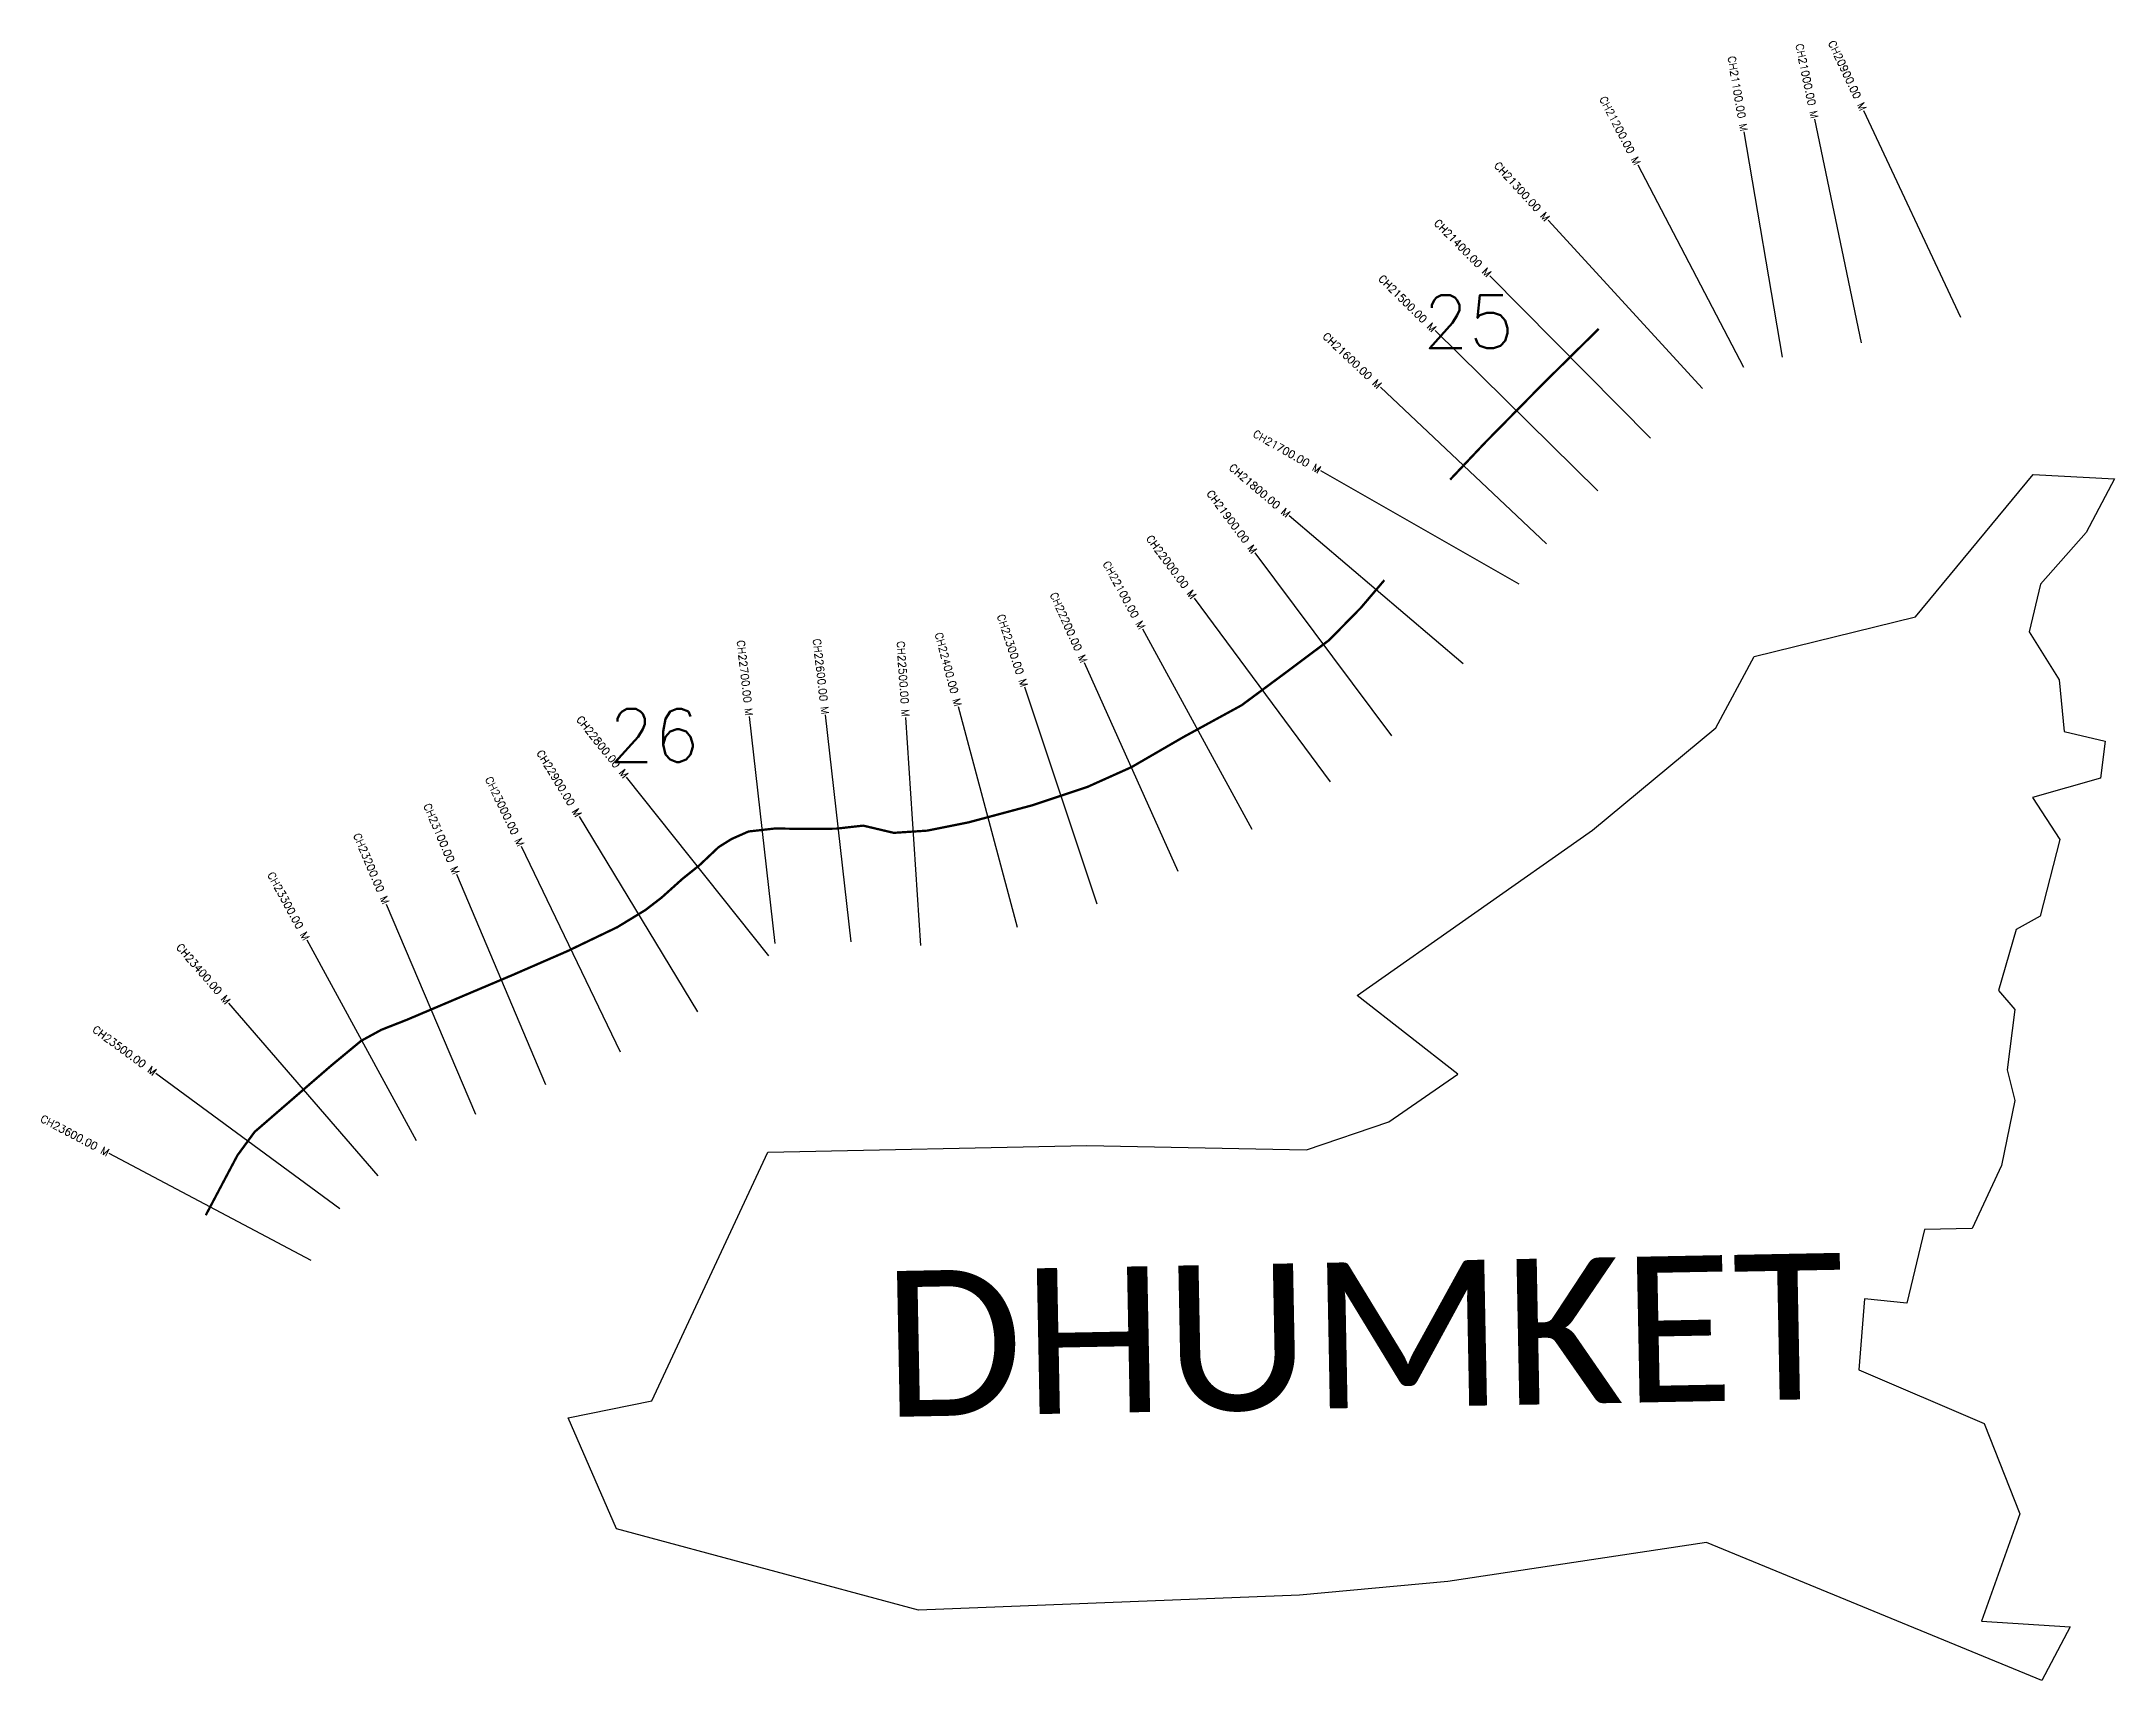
# Model space of a CAD drawing. Header units: metres. Extents: x 257846 to 260569, y 2207654 to 2209807.
import ezdxf
from ezdxf.enums import TextEntityAlignment as Align

# ---------------------------------------------------------------- set-up
doc = ezdxf.new("R2010")
doc.units = ezdxf.units.M
for name, color, linetype in [('CS', 134, 'Continuous'), ('CSMark', 6, 'Continuous'), ('NATURALLY PROTECTED', 3, 'Continuous'), ('village', 3, 'Continuous'), ('VILLAGE NAME', 250, 'Continuous')]:
    doc.layers.add(name, color=color, linetype=linetype)
doc.styles.get("Standard").update_dxf_attribs({"font": 'simplex.shx'})

msp = doc.modelspace()

# ---------------------------------------------------------------- linework, layer by layer
at = {"color": 6, "flags": 128}
msp.add_lwpolyline([(260510.5, 2207725), (260473.3, 2207654.3)], dxfattribs=at)
at = {"layer": 'CS'}
for p, q in [((260366.6, 2209444.1), (260239.5, 2209715.9)), ((260132.3, 2209392.2), (260082.3, 2209688)), ((260236.3, 2209411.2), (260175.1, 2209704.9)), ((260081.9, 2209378.7), (259942.8, 2209644.5)), ((260027.3, 2209350.9), (259824.7, 2209572.2)), ((259959.1, 2209285.7), (259748.3, 2209499.2)), ((259889.9, 2209216.5), (259676.1, 2209427)), ((259822.6, 2209146.9), (259604.4, 2209352.8)), ((259786.4, 2209094.2), (259525.9, 2209242.9)), ((259713.2, 2208989.6), (259484.6, 2209183.9)), ((259619.3, 2208894.8), (259439.8, 2209135.2)), ((259538.6, 2208834.7), (259360, 2209075.8)), ((259436.1, 2208771.8), (259292.1, 2209035)), ((259338.7, 2208716.9), (259215.8, 2208990.6)), ((259232.2, 2208674), (259137.2, 2208958.6)), ((258809.2, 2208622.2), (258775.4, 2208920.3)), ((258909.1, 2208624.2), (258875.3, 2208922.3)), ((259127.6, 2208643.2), (259050, 2208933)), ((259000.8, 2208619.5), (258980.8, 2208918.8)), ((258801.1, 2208605.9), (258614.2, 2208840.5)), ((258707.6, 2208532.3), (258552.1, 2208788.9)), ((258606.3, 2208479.3), (258476.2, 2208749.6)), ((258508, 2208436.4), (258391.1, 2208712.7)), ((258416, 2208397.5), (258298.9, 2208673.6)), ((258338.1, 2208363.1), (258194.5, 2208626.5)), ((258288, 2208317), (258091.7, 2208543.8)), ((258237.6, 2208273.9), (257995.8, 2208451.5)), ((258199.7, 2208205.9), (257934.5, 2208346.2))]:
    msp.add_line(p, q, dxfattribs=at)
at = {"layer": 'NATURALLY PROTECTED', "const_width": 3, "flags": 128}
for points in [[(259891, 2209429.3), (259817.6, 2209356.9), (259741.6, 2209279.7), (259695.9, 2209231.3)], [(259609.5, 2209099.3), (259578.7, 2209063.1), (259537, 2209020.6), (259478.3, 2208976.7), (259422.1, 2208935.1), (259345.4, 2208893.2), (259277.6, 2208853.9), (259219.9, 2208828), (259147.1, 2208803.7), (259063.8, 2208781.4), (259009, 2208770.4), (258965.1, 2208767.5), (258924.9, 2208777), (258889.5, 2208773), (258848.5, 2208772.7), (258809, 2208773.2), (258774.4, 2208769.3), (258752, 2208759.4), (258735.1, 2208748.8), (258709.9, 2208725), (258688, 2208707.5), (258660.3, 2208682.6), (258639, 2208666.2), (258601.9, 2208643.6), (258536.5, 2208612.2), (258464.6, 2208580.9), (258397, 2208552.3), (258325.3, 2208521.9), (258292.1, 2208508.9), (258265.4, 2208494.3), (258226.1, 2208461.8), (258125.6, 2208374.8), (258103, 2208344), (258061.4, 2208265.4)]]:
    msp.add_lwpolyline(points, dxfattribs=at)
at = {"layer": 'village', "color": 6}
for points in [[(260473.3, 2207654.3, 0), (260032.8, 2207835.7, 0), (259693, 2207784.5, 0), (259498.1, 2207766.4, 0), (258997.5, 2207746.8, 0), (258601, 2207853.3, 0), (258537.5, 2207999.3, 0), (258647.2, 2208021.8, 0), (258799.5, 2208348, 0), (259218.9, 2208357.1, 0), (259507.4, 2208351.2, 0), (259615.4, 2208387.9, 0), (259706, 2208450.8, 0), (259574, 2208553.7, 0), (259883, 2208771, 0), (260044.9, 2208905.5, 0), (260095.2, 2208999.3, 0), (260307.2, 2209051.2, 0), (260461.9, 2209238.1, 0), (260568.7, 2209232.6, 0)], [(260568.7, 2209232.6, 0), (260531.4, 2209162.1, 0), (260471.4, 2209094.2, 0), (260456.7, 2209031.4, 0), (260495.8, 2208968.4, 0), (260502.6, 2208900.7, 0), (260556.2, 2208888, 0), (260550.2, 2208839.5, 0), (260461, 2208813.9, 0), (260496.7, 2208758.6, 0), (260470.9, 2208657.9, 0), (260439.5, 2208640.6, 0), (260416.4, 2208560.3, 0), (260437.8, 2208535.5, 0), (260427.8, 2208456.5, 0), (260437.6, 2208416.2, 0), (260420.2, 2208330.8, 0), (260381.6, 2208247.9, 0), (260318.9, 2208246.6, 0), (260295.9, 2208150, 0), (260240.4, 2208155.7, 0), (260232.7, 2208062.1, 0), (260397.3, 2207991.9, 0), (260444.1, 2207873, 0), (260394, 2207732.3, 0), (260510.5, 2207725, 0)]]:
    msp.add_polyline3d(points, dxfattribs=at)

# ---------------------------------------------------------------- texts
at = {"char_height": 70, "attachment_point": 1}
for s, insert in [('25', (259660.1, 2209473.8)), ('26', (258590.3, 2208930.4))]:
    msp.add_mtext_dynamic_manual_height_columns(s, width=95.172, gutter_width=1, heights=[0], dxfattribs=dict(at, insert=insert))
at = {"layer": 'CSMark'}
for s, rotation, p in [('CH21000.00 M', 281.7723, (260174.9, 2209705.9)), ('CH20900.00 M', 295.0839, (260239, 2209716.8)), ('CH21100.00 M', 279.5985, (260082.1, 2209689)), ('CH21200.00 M', 297.6222, (259942.3, 2209645.4)), ('CH21300.00 M', 312.4759, (259824, 2209572.9)), ('CH21400.00 M', 314.6353, (259747.6, 2209499.9)), ('CH21500.00 M', 315.4287, (259675.4, 2209427.7)), ('CH21600.00 M', 316.6605, (259603.6, 2209353.5)), ('CH21700.00 M', 330.2922, (259525, 2209243.4)), ('CH21800.00 M', 319.6421, (259483.8, 2209184.6)), ('CH21900.00 M', 306.7578, (259439.2, 2209136)), ('CH22000.00 M', 306.52, (259359.5, 2209076.6)), ('CH22100.00 M', 298.6888, (259291.6, 2209035.8)), ('CH22200.00 M', 294.1823, (259215.4, 2208991.5)), ('CH22400.00 M', 285.001, (259049.7, 2208934)), ('CH22300.00 M', 288.4517, (259136.9, 2208959.5)), ('CH22700.00 M', 276.46, (258775.3, 2208921.3)), ('CH22600.00 M', 276.4651, (258875.2, 2208923.3)), ('CH22500.00 M', 273.8112, (258980.8, 2208919.8)), ('CH22800.00 M', 308.5468, (258613.6, 2208841.3)), ('CH22900.00 M', 301.2345, (258551.5, 2208789.7)), ('CH23000.00 M', 295.6903, (258475.8, 2208750.5)), ('CH23100.00 M', 292.9492, (258390.7, 2208713.6)), ('CH23200.00 M', 292.9838, (258298.5, 2208674.6)), ('CH23300.00 M', 298.5934, (258194, 2208627.4)), ('CH23400.00 M', 310.8858, (258091, 2208544.5)), ('CH23500.00 M', 323.7021, (257995, 2208452)), ('CH23600.00 M', 332.1187, (257933.6, 2208346.7))]:
    msp.add_text(s, height=10, rotation=rotation, dxfattribs=at).set_placement(p, align=Align.MIDDLE_RIGHT)
at = {"layer": 'VILLAGE NAME', "insert": (258949.1, 2208191.7), "char_height": 191.456, "attachment_point": 1, "rotation": 1.1028}
msp.add_mtext_dynamic_manual_height_columns('{\\fCalibri|b0|i0|c0|p34;DHUMKET}', width=1279.793, gutter_width=957.3, heights=[0], dxfattribs=at)

doc.saveas('drawing.dxf')
